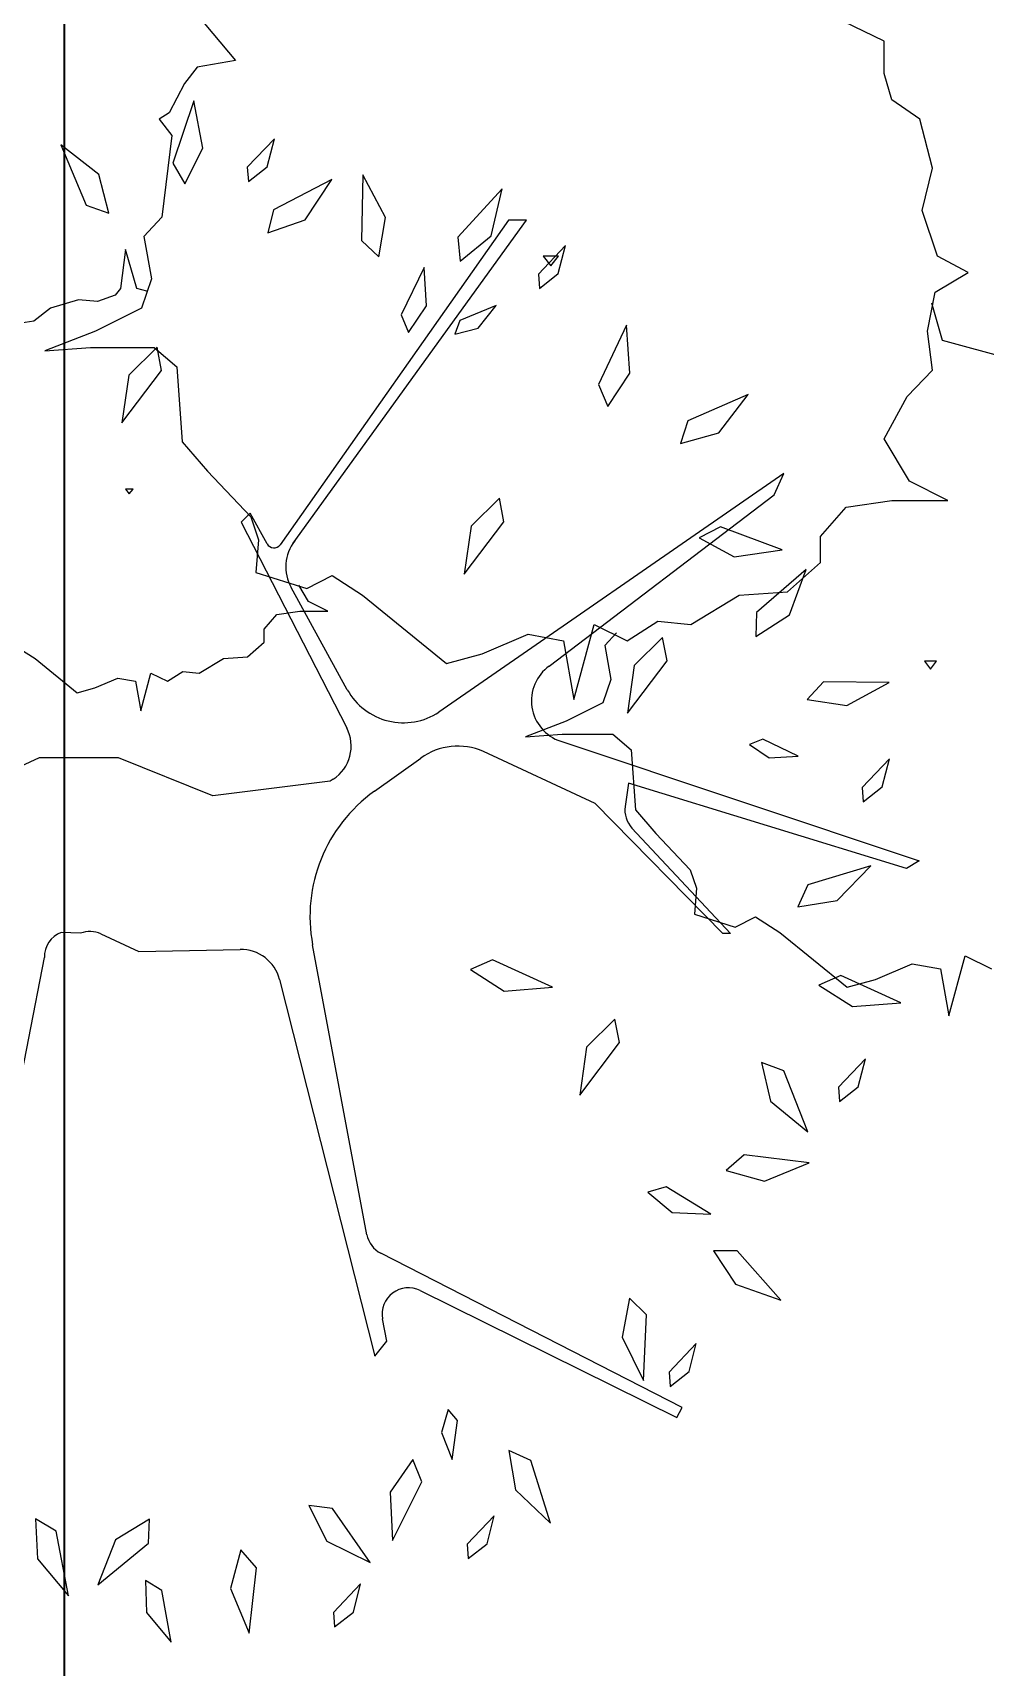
# Model space of a CAD drawing. Header units: inches. Extents: x -7543 to -822, y 102837 to 190349.
# Drawn here: x -837.08533 to -837.07819, y 102837.29816 to 102837.31042 of the extents above; entities that cross this region are included whole.
import ezdxf

# ---------------------------------------------------------------- set-up
doc = ezdxf.new("R2010")
doc.units = ezdxf.units.IN
doc.header["$MEASUREMENT"] = 0
doc.linetypes.add('ACAD_ISO03W100', pattern=[30, 12, -18])
doc.layers.get('0').update_dxf_attribs({"lineweight": 25})
doc.layers.add('BİTKİ', color=96, linetype='Continuous', lineweight=25)
doc.layers.add('DUVAR', color=7, linetype='Continuous', lineweight=35, true_color=0xfc4642)

msp = doc.modelspace()

# ---------------------------------------------------------------- linework, layer by layer
for points in [[(-837.0840980867922, 102837.3105508845), (-837.0838119867922, 102837.3102085345), (-837.0840980867922, 102837.3101596345), (-837.0841934367922, 102837.3100373845), (-837.0843078867922, 102837.3098173345), (-837.0843841867922, 102837.3097684345), (-837.0842887867922, 102837.3096461845), (-837.0843650867922, 102837.3090348845), (-837.0844985867922, 102837.3088881845), (-837.0844413867922, 102837.3085702845), (-837.0845176867922, 102837.3083502345), (-837.0848609867923, 102837.3081790845), (-837.0852424367922, 102837.3080323845), (-837.0848991367923, 102837.3080568345), (-837.0844223367922, 102837.3080568345), (-837.0842506867922, 102837.3079101345), (-837.0842125367922, 102837.3073477345), (-837.0840217867922, 102837.3071276845), (-837.0836975367922, 102837.3067853345), (-837.0836403367922, 102837.3066141845), (-837.0836593867922, 102837.3063696845), (-837.0832779367922, 102837.3062473845), (-837.0830872367922, 102837.3063452345), (-837.0828583367922, 102837.3061984845), (-837.0822289367923, 102837.3056850345), (-837.0819619367923, 102837.3057583845), (-837.0816186367922, 102837.3059050845), (-837.0813515867922, 102837.3058561845), (-837.0812753367923, 102837.3054160845), (-837.0811227367922, 102837.3059784345), (-837.0808747867923, 102837.3058561845), (-837.0806458867922, 102837.3060028845), (-837.0803979367922, 102837.3059784345), (-837.0800355867922, 102837.3061984845), (-837.0796731867922, 102837.3062229345), (-837.0794252367922, 102837.3064430345), (-837.0794252367922, 102837.3066386345), (-837.0792345367922, 102837.3068586845), (-837.0788912367922, 102837.3069075845), (-837.0784716367922, 102837.3069075845), (-837.0787576867922, 102837.3070543345), (-837.0789484367922, 102837.3073721845), (-837.0787767867922, 102837.3076900345), (-837.0785860367922, 102837.3078856845), (-837.0786241867922, 102837.3081790845), (-837.0785669867922, 102837.3084724845), (-837.0783190367922, 102837.3086191845), (-837.0785478867922, 102837.3087414845), (-837.0786623367921, 102837.3090837845), (-837.0785860367922, 102837.3094016345), (-837.0786814367922, 102837.3097684345), (-837.0788912367922, 102837.3099151345), (-837.0789484367922, 102837.3101107345), (-837.0789484367922, 102837.3103552345), (-837.0792535867922, 102837.3105019845)], [(-837.0844765867922, 102837.3084783845), (-837.0845509867922, 102837.3084985845), (-837.0846367867922, 102837.3087920345), (-837.0846749367922, 102837.3084985845), (-837.0847130867922, 102837.3084496845), (-837.0848465867922, 102837.3084007845), (-837.0849896367922, 102837.3084130345), (-837.0851994367922, 102837.3083518845), (-837.0853234367922, 102837.3082540845), (-837.0854855367922, 102837.3082296345)], [(-837.0780063867923, 102837.3079718845), (-837.0785098867922, 102837.3081088345), (-837.0785914867922, 102837.3083877845)], [(-837.0854283367922, 102837.3057967345), (-837.0853138867922, 102837.3057233845), (-837.0849991867922, 102837.3054666345), (-837.0848656867922, 102837.3055032845), (-837.0846940367921, 102837.3055766345), (-837.0845604867923, 102837.3055521845), (-837.0845223867922, 102837.3053321345), (-837.0844460867922, 102837.3056133345), (-837.0843220867922, 102837.3055521845), (-837.0842076867922, 102837.3056255345), (-837.0840836867922, 102837.3056133345), (-837.0839024867922, 102837.3057233845), (-837.0837213367922, 102837.3057355845), (-837.0835973367922, 102837.3058456345), (-837.0835973367922, 102837.3059434345), (-837.0835019867923, 102837.3060534345), (-837.0833303367922, 102837.3060778845), (-837.0831205367922, 102837.3060778845), (-837.0832635367922, 102837.3061512345), (-837.0833362367922, 102837.3062724345)], [(-837.0809545367922, 102837.3059171345), (-837.0810427867922, 102837.3058201845), (-837.0809969867922, 102837.3055658845), (-837.0810580367922, 102837.3053898345), (-837.0813326867922, 102837.3052528845), (-837.0816378367922, 102837.3051355345), (-837.0813631867923, 102837.3051550845), (-837.0809817367922, 102837.3051550845), (-837.0808444367922, 102837.3050377345), (-837.0808138867922, 102837.3045878345), (-837.0806613367922, 102837.3044117845), (-837.0804019367922, 102837.3041379345), (-837.0803561367923, 102837.3040009845), (-837.0803713867922, 102837.3038053845), (-837.0800662367922, 102837.3037075845), (-837.0799136367922, 102837.3037858345), (-837.0797305867923, 102837.3036684345), (-837.0792270367922, 102837.3032576845), (-837.0790134367923, 102837.3033163345), (-837.0787387867922, 102837.3034337345), (-837.0785251867921, 102837.3033945845), (-837.0784641367923, 102837.3030424845), (-837.0783420867922, 102837.3034923845), (-837.0781437367922, 102837.3033945845)]]:
    msp.add_lwpolyline(points)
for points in [[(-837.0814469867922, 102837.3086680845), (-837.0813897367922, 102837.3087414845), (-837.0815041867922, 102837.3087414845)], [(-837.0846081867923, 102837.3069581345), (-837.0845795867922, 102837.3069948345), (-837.0846367867922, 102837.3069948345)], [(-837.0786014367923, 102837.3056441345), (-837.0785556867922, 102837.3057027845), (-837.0786472367922, 102837.3057027845)]]:
    msp.add_lwpolyline(points, close=True)
at = {"layer": 'BİTKİ', "color": 11}
for p, q in [((-837.0817641775194, 102837.309012405), (-837.0834771223957, 102837.3065763798)), ((-837.0833796466612, 102837.3065887068), (-837.0816303277744, 102837.309012405)), ((-837.0816303277744, 102837.309012405), (-837.0817641775194, 102837.309012405)), ((-837.0797018297179, 102837.307111072), (-837.0822869076483, 102837.3053219105)), ((-837.0797720169636, 102837.306952088), (-837.0797018297179, 102837.307111072)), ((-837.0814589793224, 102837.3056669169), (-837.0797720169636, 102837.306952088)), ((-837.0837013584456, 102837.306812895), (-837.0837681714165, 102837.3067461087)), ((-837.0835751139696, 102837.3065834489), (-837.0837013584456, 102837.306812895)), ((-837.0837681714165, 102837.3067461087), (-837.0829775218781, 102837.3052039774)), ((-837.0829732753373, 102837.3054896225), (-837.0833945707582, 102837.3062553162)), ((-837.081373571357, 102837.3051023782), (-837.078685180018, 102837.3042051243)), ((-837.0852825183229, 102837.3049793532), (-837.085647812176, 102837.3048098182)), ((-837.0846897542366, 102837.3049793532), (-837.0852825183229, 102837.3049793532)), ((-837.0839822617975, 102837.3046926432), (-837.0846897542366, 102837.3049793532)), ((-837.08277072437, 102837.304727495), (-837.0824233339246, 102837.3049762828)), ((-837.0811140492567, 102837.3046353015), (-837.0819532766837, 102837.3050263506)), ((-837.0831019069515, 102837.304802645), (-837.0839822617975, 102837.3046926432)), ((-837.0830792597774, 102837.3048175529), (-837.0831019069515, 102837.304802645)), ((-837.0808654711589, 102837.3047882133), (-837.0808903886267, 102837.3046138585)), ((-837.0787807869788, 102837.3041477822), (-837.0808654711589, 102837.3047882133)), ((-837.0801579787197, 102837.303660488), (-837.0811140492567, 102837.3046353015)), ((-837.0808394340787, 102837.3044517729), (-837.0801006145433, 102837.303660488)), ((-837.078685180018, 102837.3042051243), (-837.0787807869788, 102837.3041477822)), ((-837.0849736743927, 102837.3036628756), (-837.085118624208, 102837.3036690629)), ((-837.0848209298333, 102837.303657784), (-837.0845367830995, 102837.3035266899)), ((-837.0828265339771, 102837.3014012033), (-837.0832335621424, 102837.3035758551)), ((-837.0801006145433, 102837.303660488), (-837.0801579787197, 102837.303660488)), ((-837.085722310807, 102837.3010227571), (-837.085244961691, 102837.3034808699)), ((-837.0845367830995, 102837.3035266899), (-837.0837768929495, 102837.3035410219)), ((-837.0834811982385, 102837.3033153073), (-837.0827659817545, 102837.3004904274)), ((-837.0804639209939, 102837.300105286), (-837.0827228512857, 102837.3012623047)), ((-837.0824277918659, 102837.3009830437), (-837.0805021637782, 102837.3000288299)), ((-837.0826768986101, 102837.3006017382), (-837.082708501591, 102837.3007705852)), ((-837.0827659817545, 102837.3004904274), (-837.0826768986101, 102837.3006017382)), ((-837.0805021637782, 102837.3000288299), (-837.0804639209939, 102837.300105286))]:
    msp.add_line(p, q, dxfattribs=at)
at = {"layer": 'BİTKİ', "color": 3}
for points in [[(-837.0841913183835, 102837.3092840003), (-837.0840576932296, 102837.3095511467), (-837.0841245055741, 102837.3099073423), (-837.0842804015095, 102837.3094398356)], [(-837.0837148468825, 102837.3093014993), (-837.0835740694347, 102837.3094124135), (-837.0835193725002, 102837.3096228662), (-837.0837234128377, 102837.3094088584)], [(-837.0847605971298, 102837.3090646233), (-837.0848365140761, 102837.3093535169), (-837.0851217879165, 102837.3095770298), (-837.0849303711755, 102837.309122909)], [(-837.082736037943, 102837.3087362928), (-837.0826878879062, 102837.3090310884), (-837.0828575876295, 102837.309351309), (-837.0828674272993, 102837.3088585928)], [(-837.0835704660036, 102837.3089159147), (-837.0832884946686, 102837.3090144797), (-837.0830882841833, 102837.3093165641), (-837.0835258132674, 102837.3090897726)], [(-837.0821267472528, 102837.3087051571), (-837.0818960163542, 102837.3088948573), (-837.0818121746665, 102837.3092474332), (-837.0821447447959, 102837.3088837532)], [(-837.0815323023915, 102837.3085000596), (-837.0813915249437, 102837.3086109738), (-837.0813368280092, 102837.3088214265), (-837.0815408683467, 102837.3086074188)], [(-837.0825135438101, 102837.3081692343), (-837.082380673863, 102837.3083678501), (-837.082397948556, 102837.308657261), (-837.0825686053138, 102837.308301859)], [(-837.0821661587051, 102837.3081570025), (-837.0819924392465, 102837.3082010683), (-837.0818568722705, 102837.3083710792), (-837.0821303171917, 102837.3082585641)], [(-837.0810200551301, 102837.3076128856), (-837.080856163689, 102837.3078626104), (-837.0808809466714, 102837.3082241695), (-837.0810903413835, 102837.307778053)], [(-837.0843998824878, 102837.308059383), (-837.0846121132223, 102837.3078491902), (-837.0846630441754, 102837.3074903794), (-837.0843654724089, 102837.3078832115)], [(-837.0804761043916, 102837.3073366209), (-837.0801881632167, 102837.3074160739), (-837.0799681644864, 102837.3077040665), (-837.080419904413, 102837.3075070968)], [(-837.0818335151787, 102837.3069258471), (-837.0820457459131, 102837.3067156543), (-837.0820966768662, 102837.3063568434), (-837.0817991050997, 102837.3067496756)], [(-837.0803342139952, 102837.3066289403), (-837.0800722902403, 102837.3064853477), (-837.0797138308556, 102837.3065386962), (-837.0801751338424, 102837.3067120905)], [(-837.0799093577086, 102837.3058886489), (-837.0796580631823, 102837.3060501233), (-837.0795336442209, 102837.3063905041), (-837.0799063877275, 102837.3060681249)], [(-837.080610014382, 102837.3058818008), (-837.0808222451166, 102837.305671608), (-837.0808731760695, 102837.3053127971), (-837.080575604303, 102837.3057056293)], [(-837.079524800946, 102837.3054150239), (-837.0792294371399, 102837.3053704916), (-837.078911321146, 102837.3055441044), (-837.0794041209326, 102837.3055479027)], [(-837.0799585306152, 102837.3050775253), (-837.079809542339, 102837.3049779123), (-837.0795924876094, 102837.3049909259), (-837.0798590730155, 102837.3051188478)], [(-837.079104778839, 102837.3046486973), (-837.0789640013912, 102837.3047596115), (-837.0789093044568, 102837.3049700642), (-837.0791133447942, 102837.3047560565)], [(-837.0795959953531, 102837.303861719), (-837.079300748848, 102837.3039070225), (-837.0790486411117, 102837.3041673701), (-837.0795202826741, 102837.3040244705)], [(-837.0820492360826, 102837.3033900624), (-837.0817975207307, 102837.3032292448), (-837.0814362926186, 102837.3032584586), (-837.0818849427051, 102837.3034623683)], [(-837.0794373259242, 102837.3032726277), (-837.0791856105723, 102837.3031118101), (-837.0788243824603, 102837.3031410239), (-837.0792730325468, 102837.3033449336)], [(-837.0809681124597, 102837.3030181313), (-837.0811803431942, 102837.3028079385), (-837.0812312741472, 102837.3024491277), (-837.0809337023808, 102837.3028419598)], [(-837.079282945556, 102837.3024002144), (-837.0791421681081, 102837.3025111285), (-837.0790874711737, 102837.3027215813), (-837.0792915115112, 102837.3025075735)], [(-837.0798682918905, 102837.3026936518), (-837.0797997408235, 102837.3024029223), (-837.0795202390178, 102837.3021722322), (-837.0797000538283, 102837.3026310706)], [(-837.0801341512616, 102837.3018825704), (-837.0798460035808, 102837.3018038696), (-837.0795097987874, 102837.3019391676), (-837.0799987872949, 102837.3020004562)], [(-837.0807213603089, 102837.3017205689), (-837.080537721242, 102837.3015676658), (-837.0802480900693, 102837.3015545942), (-837.0805837066035, 102837.3017614657)], [(-837.0802288045522, 102837.3012798721), (-837.0800642615256, 102837.3010305761), (-837.0797223809176, 102837.3009103395), (-837.0800493056282, 102837.3012791027)], [(-837.0808580022509, 102837.300926241), (-837.0809136280839, 102837.3006327641), (-837.0807521206056, 102837.3003083346), (-837.0807297632124, 102837.3008006416)], [(-837.0805523847508, 102837.3002630422), (-837.0804116073031, 102837.3003739563), (-837.0803569103687, 102837.3005844091), (-837.0805609507062, 102837.3003704013)], [(-837.0822173930741, 102837.3000895312), (-837.0822660907033, 102837.2999170529), (-837.0821866404374, 102837.299714643), (-837.0821473589418, 102837.3000077108)], [(-837.081762382985, 102837.2997813226), (-837.0817134632676, 102837.2994866537), (-837.0814500444267, 102837.2992377567), (-837.081598715509, 102837.2997076109)], [(-837.0824810184178, 102837.2997141823), (-837.0826512029387, 102837.2994687029), (-837.0826356158981, 102837.2991066307), (-837.0824149520976, 102837.299547282)], [(-837.0832616639889, 102837.2993690349), (-837.0831273416504, 102837.2991022383), (-837.0828018307773, 102837.2989429215), (-837.0830834816236, 102837.2993473208)], [(-837.0820668030071, 102837.2989718338), (-837.0819260255594, 102837.299082748), (-837.081871328625, 102837.2992932008), (-837.0820753689625, 102837.299079193)], [(-837.0853102454445, 102837.299269261), (-837.085296051825, 102837.2989708964), (-837.0850634828532, 102837.298692956), (-837.0851562996587, 102837.299176951)], [(-837.0844567061512, 102837.2992670517), (-837.0847120229104, 102837.2991120154), (-837.0848450514483, 102837.2987749062), (-837.0844642360163, 102837.2990877091)], [(-837.0837728915791, 102837.2990360921), (-837.0838480538347, 102837.2987470012), (-837.0837086442714, 102837.2984124804), (-837.0836533551446, 102837.2989021835)], [(-837.0844876414697, 102837.2988065279), (-837.0844783920791, 102837.2985677454), (-837.0842943051007, 102837.2983437609), (-837.0843651409094, 102837.2987315966)], [(-837.0830689918943, 102837.2984598032), (-837.0829282144464, 102837.2985707174), (-837.082873517512, 102837.2987811702), (-837.0830775578495, 102837.2985671624)]]:
    msp.add_lwpolyline(points, close=True, dxfattribs=at)
at = {"layer": 'BİTKİ', "color": 11}
for centre, radius, start, end in [((-837.0835238275497, 102837.3066116674), 5.853700617528331e-05, 208.8202085162789, 322.9275588984089), ((-837.083113839044, 102837.3064097787), 0.0003204199886293979, 142.3062366668817, 208.8202085162789), ((-837.0812724154799, 102837.3054064118), 0.0003204199886293979, 125.6087987072913, 251.5970571802098), ((-837.0825531136175, 102837.3057208013), 0.0004795618261410813, 208.8202085162789, 303.7177750605911), ((-837.0832437725405, 102837.3050674709), 0.0002992046852925349, 303.3555919431047, 27.14418039729358), ((-837.0821441100929, 102837.3045863936), 0.0004795618261410813, 66.55098490488656, 125.6087987072913), ((-837.0820981573561, 102837.3037883681), 0.001155121550695049, 125.6087987072913, 190.6013529013418), ((-837.0806956458616, 102837.3045860274), 0.0001967214230402861, 171.866792422806, 223.0361699859783), ((-837.0850482911555, 102837.3034853441), 0.0001967214230402861, 110.9483457108549, 181.3032486034932), ((-837.0849033413402, 102837.3034791568), 0.0001967214230402861, 65.2332680982228, 110.9483457108549), ((-837.0837712507666, 102837.3032418704), 0.0002992046852925349, 14.20785300677835, 91.08050590284707), ((-837.0826331703911, 102837.3014373951), 0.0001967214230402861, 190.6013529013418, 242.8785837380379), ((-837.082515138005, 102837.300806777), 0.0001967214230402861, 63.64002925719436, 190.6013529013418)]:
    msp.add_arc(centre, radius, start, end, dxfattribs=at)
at = {"layer": 'DUVAR', "linetype": 'ACAD_ISO03W100'}
msp.add_line((-837.0850939602052, 102837.2765455093), (-837.0850939602052, 102837.3195600101), dxfattribs=at)

doc.saveas('drawing.dxf')
